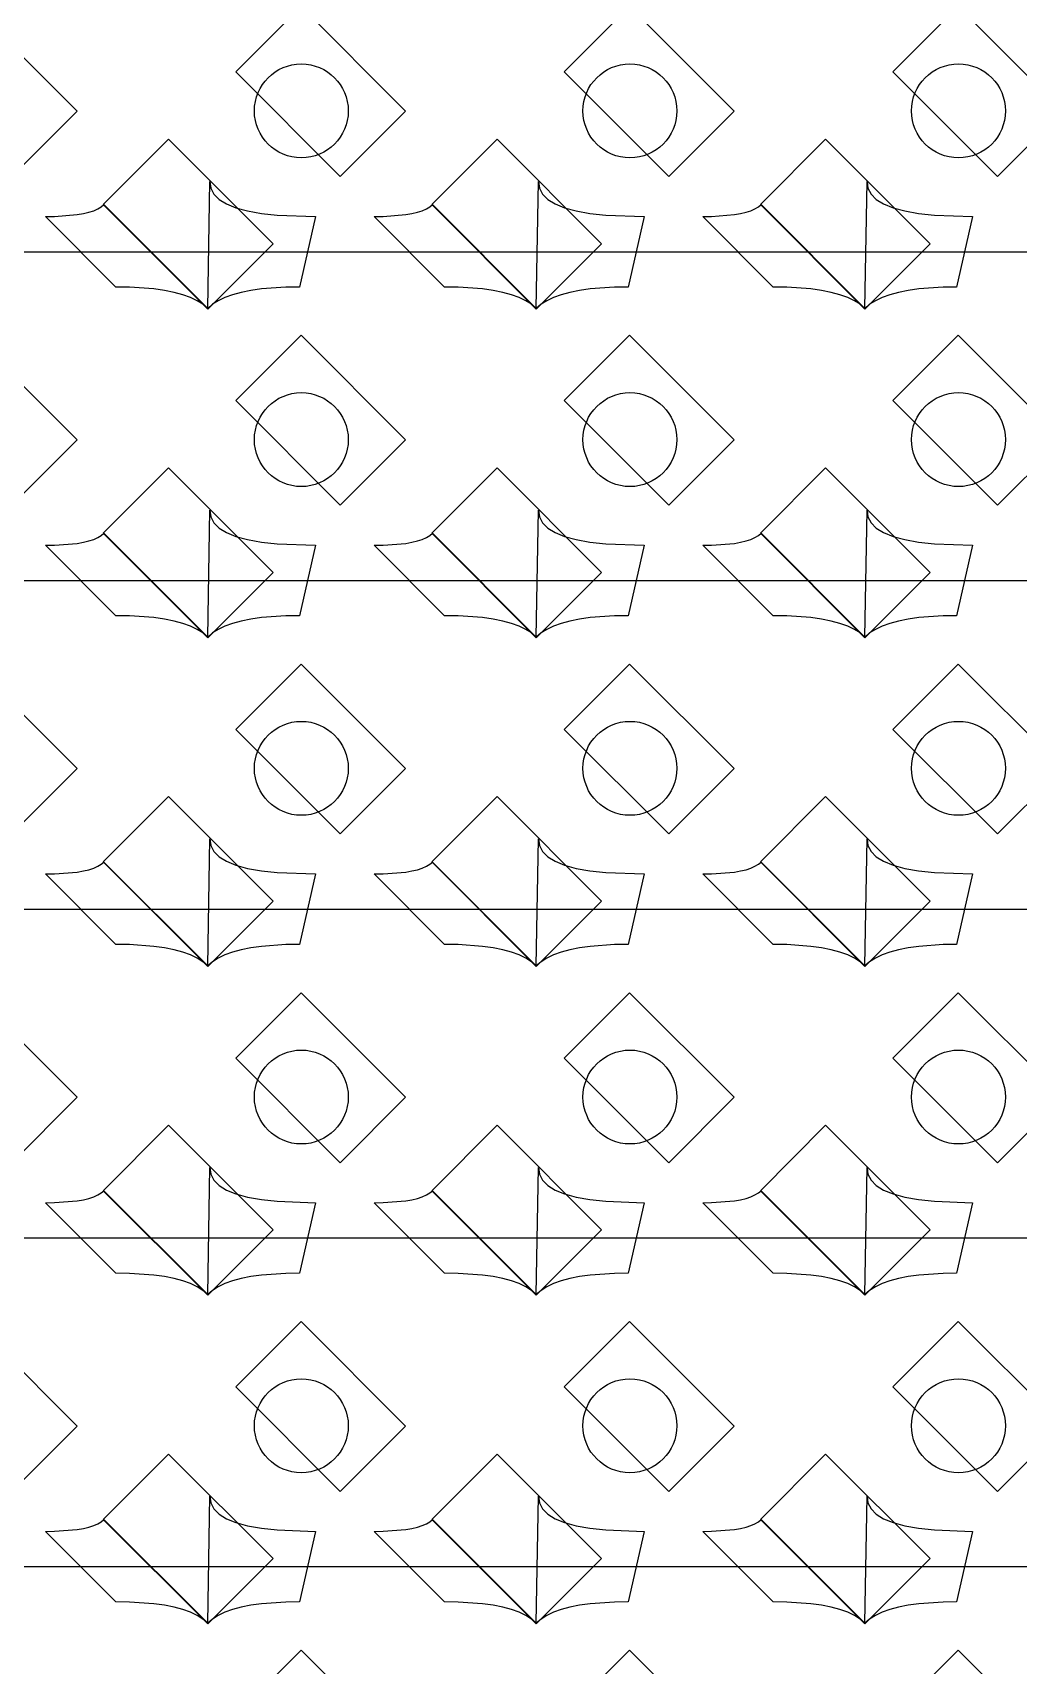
# Model space of a CAD drawing. Header units: inches. Extents: x 0.07 to 4.39, y 0.05 to 2.95.
# Drawn here: x 1.0528 to 1.2628, y 0.829 to 1.1767 of the extents above; entities that cross this region are included whole.
import ezdxf

# ---------------------------------------------------------------- set-up
doc = ezdxf.new("R2010")
doc.units = ezdxf.units.IN
doc.header["$MEASUREMENT"] = 0
doc.layers.add('Top Layer', color=1, linetype='Continuous')

# ---------------------------------------------------------------- blocks, each defined once
blk = doc.blocks.new('0805_P_______________801')
at = {"layer": 'Top Layer'}
for p, q in [((-0.03937, 0.01575), (-0.01969, 0.01575)), ((-0.03937, -0.01575), (-0.03937, 0.01575)), ((-0.01969, 0.01575), (-0.01969, -0.01575)), ((0.01969, 0.01575), (0.03937, 0.01575)), ((0.01969, -0.01575), (0.01969, 0.01575)), ((0.03937, 0.01575), (0.03937, -0.01575)), ((-0.01969, -0.01575), (-0.03937, -0.01575)), ((0.03937, -0.01575), (0.01969, -0.01575))]:
    blk.add_line(p, q, dxfattribs=at)
blk = doc.blocks.new('0805_P_______________802')
at = {"layer": 'Top Layer'}
for p, q in [((-0.03937, 0.01575), (-0.01969, 0.01575)), ((-0.03937, -0.01575), (-0.03937, 0.01575)), ((-0.01969, 0.01575), (-0.01969, -0.01575)), ((0.01969, 0.01575), (0.03937, 0.01575)), ((0.01969, -0.01575), (0.01969, 0.01575)), ((0.03937, 0.01575), (0.03937, -0.01575)), ((-0.01969, -0.01575), (-0.03937, -0.01575)), ((0.03937, -0.01575), (0.01969, -0.01575))]:
    blk.add_line(p, q, dxfattribs=at)
blk = doc.blocks.new('0805_P_______________803')
at = {"layer": 'Top Layer'}
for p, q in [((-0.03937, 0.01575), (-0.01969, 0.01575)), ((-0.03937, -0.01575), (-0.03937, 0.01575)), ((-0.01969, 0.01575), (-0.01969, -0.01575)), ((0.01969, 0.01575), (0.03937, 0.01575)), ((0.01969, -0.01575), (0.01969, 0.01575)), ((0.03937, 0.01575), (0.03937, -0.01575)), ((-0.01969, -0.01575), (-0.03937, -0.01575)), ((0.03937, -0.01575), (0.01969, -0.01575))]:
    blk.add_line(p, q, dxfattribs=at)
blk = doc.blocks.new('0805_P_______________804')
at = {"layer": 'Top Layer'}
for p, q in [((-0.03937, 0.01575), (-0.01969, 0.01575)), ((-0.03937, -0.01575), (-0.03937, 0.01575)), ((-0.01969, 0.01575), (-0.01969, -0.01575)), ((0.01969, 0.01575), (0.03937, 0.01575)), ((0.01969, -0.01575), (0.01969, 0.01575)), ((0.03937, 0.01575), (0.03937, -0.01575)), ((-0.01969, -0.01575), (-0.03937, -0.01575)), ((0.03937, -0.01575), (0.01969, -0.01575))]:
    blk.add_line(p, q, dxfattribs=at)
blk = doc.blocks.new('0805_P_______________841')
at = {"layer": 'Top Layer'}
for p, q in [((-0.03937, 0.01575), (-0.01969, 0.01575)), ((-0.03937, -0.01575), (-0.03937, 0.01575)), ((-0.01969, 0.01575), (-0.01969, -0.01575)), ((0.01969, 0.01575), (0.03937, 0.01575)), ((0.01969, -0.01575), (0.01969, 0.01575)), ((0.03937, 0.01575), (0.03937, -0.01575)), ((-0.01969, -0.01575), (-0.03937, -0.01575)), ((0.03937, -0.01575), (0.01969, -0.01575))]:
    blk.add_line(p, q, dxfattribs=at)
blk = doc.blocks.new('0805_P_______________842')
at = {"layer": 'Top Layer'}
for p, q in [((-0.03937, 0.01575), (-0.01969, 0.01575)), ((-0.03937, -0.01575), (-0.03937, 0.01575)), ((-0.01969, 0.01575), (-0.01969, -0.01575)), ((0.01969, 0.01575), (0.03937, 0.01575)), ((0.01969, -0.01575), (0.01969, 0.01575)), ((0.03937, 0.01575), (0.03937, -0.01575)), ((-0.01969, -0.01575), (-0.03937, -0.01575)), ((0.03937, -0.01575), (0.01969, -0.01575))]:
    blk.add_line(p, q, dxfattribs=at)
blk = doc.blocks.new('0805_P_______________843')
at = {"layer": 'Top Layer'}
for p, q in [((-0.03937, 0.01575), (-0.01969, 0.01575)), ((-0.03937, -0.01575), (-0.03937, 0.01575)), ((-0.01969, 0.01575), (-0.01969, -0.01575)), ((0.01969, 0.01575), (0.03937, 0.01575)), ((0.01969, -0.01575), (0.01969, 0.01575)), ((0.03937, 0.01575), (0.03937, -0.01575)), ((-0.01969, -0.01575), (-0.03937, -0.01575)), ((0.03937, -0.01575), (0.01969, -0.01575))]:
    blk.add_line(p, q, dxfattribs=at)
blk = doc.blocks.new('0805_P_______________844')
at = {"layer": 'Top Layer'}
for p, q in [((-0.03937, 0.01575), (-0.01969, 0.01575)), ((-0.03937, -0.01575), (-0.03937, 0.01575)), ((-0.01969, 0.01575), (-0.01969, -0.01575)), ((0.01969, 0.01575), (0.03937, 0.01575)), ((0.01969, -0.01575), (0.01969, 0.01575)), ((0.03937, 0.01575), (0.03937, -0.01575)), ((-0.01969, -0.01575), (-0.03937, -0.01575)), ((0.03937, -0.01575), (0.01969, -0.01575))]:
    blk.add_line(p, q, dxfattribs=at)
blk = doc.blocks.new('0805_P_______________881')
at = {"layer": 'Top Layer'}
for p, q in [((-0.03937, 0.01575), (-0.01969, 0.01575)), ((-0.03937, -0.01575), (-0.03937, 0.01575)), ((-0.01969, 0.01575), (-0.01969, -0.01575)), ((0.01969, 0.01575), (0.03937, 0.01575)), ((0.01969, -0.01575), (0.01969, 0.01575)), ((0.03937, 0.01575), (0.03937, -0.01575)), ((-0.01969, -0.01575), (-0.03937, -0.01575)), ((0.03937, -0.01575), (0.01969, -0.01575))]:
    blk.add_line(p, q, dxfattribs=at)
blk = doc.blocks.new('0805_P_______________882')
at = {"layer": 'Top Layer'}
for p, q in [((-0.03937, 0.01575), (-0.01969, 0.01575)), ((-0.03937, -0.01575), (-0.03937, 0.01575)), ((-0.01969, 0.01575), (-0.01969, -0.01575)), ((0.01969, 0.01575), (0.03937, 0.01575)), ((0.01969, -0.01575), (0.01969, 0.01575)), ((0.03937, 0.01575), (0.03937, -0.01575)), ((-0.01969, -0.01575), (-0.03937, -0.01575)), ((0.03937, -0.01575), (0.01969, -0.01575))]:
    blk.add_line(p, q, dxfattribs=at)
blk = doc.blocks.new('0805_P_______________883')
at = {"layer": 'Top Layer'}
for p, q in [((-0.03937, 0.01575), (-0.01969, 0.01575)), ((-0.03937, -0.01575), (-0.03937, 0.01575)), ((-0.01969, 0.01575), (-0.01969, -0.01575)), ((0.01969, 0.01575), (0.03937, 0.01575)), ((0.01969, -0.01575), (0.01969, 0.01575)), ((0.03937, 0.01575), (0.03937, -0.01575)), ((-0.01969, -0.01575), (-0.03937, -0.01575)), ((0.03937, -0.01575), (0.01969, -0.01575))]:
    blk.add_line(p, q, dxfattribs=at)
blk = doc.blocks.new('0805_P_______________884')
at = {"layer": 'Top Layer'}
for p, q in [((-0.03937, 0.01575), (-0.01969, 0.01575)), ((-0.03937, -0.01575), (-0.03937, 0.01575)), ((-0.01969, 0.01575), (-0.01969, -0.01575)), ((0.01969, 0.01575), (0.03937, 0.01575)), ((0.01969, -0.01575), (0.01969, 0.01575)), ((0.03937, 0.01575), (0.03937, -0.01575)), ((-0.01969, -0.01575), (-0.03937, -0.01575)), ((0.03937, -0.01575), (0.01969, -0.01575))]:
    blk.add_line(p, q, dxfattribs=at)
blk = doc.blocks.new('0805_P_______________921')
at = {"layer": 'Top Layer'}
for p, q in [((-0.03937, 0.01575), (-0.01969, 0.01575)), ((-0.03937, -0.01575), (-0.03937, 0.01575)), ((-0.01969, 0.01575), (-0.01969, -0.01575)), ((0.01969, 0.01575), (0.03937, 0.01575)), ((0.01969, -0.01575), (0.01969, 0.01575)), ((0.03937, 0.01575), (0.03937, -0.01575)), ((-0.01969, -0.01575), (-0.03937, -0.01575)), ((0.03937, -0.01575), (0.01969, -0.01575))]:
    blk.add_line(p, q, dxfattribs=at)
blk = doc.blocks.new('0805_P_______________922')
at = {"layer": 'Top Layer'}
for p, q in [((-0.03937, 0.01575), (-0.01969, 0.01575)), ((-0.03937, -0.01575), (-0.03937, 0.01575)), ((-0.01969, 0.01575), (-0.01969, -0.01575)), ((0.01969, 0.01575), (0.03937, 0.01575)), ((0.01969, -0.01575), (0.01969, 0.01575)), ((0.03937, 0.01575), (0.03937, -0.01575)), ((-0.01969, -0.01575), (-0.03937, -0.01575)), ((0.03937, -0.01575), (0.01969, -0.01575))]:
    blk.add_line(p, q, dxfattribs=at)
blk = doc.blocks.new('0805_P_______________923')
at = {"layer": 'Top Layer'}
for p, q in [((-0.03937, 0.01575), (-0.01969, 0.01575)), ((-0.03937, -0.01575), (-0.03937, 0.01575)), ((-0.01969, 0.01575), (-0.01969, -0.01575)), ((0.01969, 0.01575), (0.03937, 0.01575)), ((0.01969, -0.01575), (0.01969, 0.01575)), ((0.03937, 0.01575), (0.03937, -0.01575)), ((-0.01969, -0.01575), (-0.03937, -0.01575)), ((0.03937, -0.01575), (0.01969, -0.01575))]:
    blk.add_line(p, q, dxfattribs=at)
blk = doc.blocks.new('0805_P_______________924')
at = {"layer": 'Top Layer'}
for p, q in [((-0.03937, 0.01575), (-0.01969, 0.01575)), ((-0.03937, -0.01575), (-0.03937, 0.01575)), ((-0.01969, 0.01575), (-0.01969, -0.01575)), ((0.01969, 0.01575), (0.03937, 0.01575)), ((0.01969, -0.01575), (0.01969, 0.01575)), ((0.03937, 0.01575), (0.03937, -0.01575)), ((-0.01969, -0.01575), (-0.03937, -0.01575)), ((0.03937, -0.01575), (0.01969, -0.01575))]:
    blk.add_line(p, q, dxfattribs=at)
blk = doc.blocks.new('0805_P_______________961')
at = {"layer": 'Top Layer'}
for p, q in [((-0.03937, 0.01575), (-0.01969, 0.01575)), ((-0.03937, -0.01575), (-0.03937, 0.01575)), ((-0.01969, 0.01575), (-0.01969, -0.01575)), ((0.01969, 0.01575), (0.03937, 0.01575)), ((0.01969, -0.01575), (0.01969, 0.01575)), ((0.03937, 0.01575), (0.03937, -0.01575)), ((-0.01969, -0.01575), (-0.03937, -0.01575)), ((0.03937, -0.01575), (0.01969, -0.01575))]:
    blk.add_line(p, q, dxfattribs=at)
blk = doc.blocks.new('0805_P_______________962')
at = {"layer": 'Top Layer'}
for p, q in [((-0.03937, 0.01575), (-0.01969, 0.01575)), ((-0.03937, -0.01575), (-0.03937, 0.01575)), ((-0.01969, 0.01575), (-0.01969, -0.01575)), ((0.01969, 0.01575), (0.03937, 0.01575)), ((0.01969, -0.01575), (0.01969, 0.01575)), ((0.03937, 0.01575), (0.03937, -0.01575)), ((-0.01969, -0.01575), (-0.03937, -0.01575)), ((0.03937, -0.01575), (0.01969, -0.01575))]:
    blk.add_line(p, q, dxfattribs=at)
blk = doc.blocks.new('0805_P_______________963')
at = {"layer": 'Top Layer'}
for p, q in [((-0.03937, 0.01575), (-0.01969, 0.01575)), ((-0.03937, -0.01575), (-0.03937, 0.01575)), ((-0.01969, 0.01575), (-0.01969, -0.01575)), ((0.01969, 0.01575), (0.03937, 0.01575)), ((0.01969, -0.01575), (0.01969, 0.01575)), ((0.03937, 0.01575), (0.03937, -0.01575)), ((-0.01969, -0.01575), (-0.03937, -0.01575)), ((0.03937, -0.01575), (0.01969, -0.01575))]:
    blk.add_line(p, q, dxfattribs=at)
blk = doc.blocks.new('0805_P_______________964')
at = {"layer": 'Top Layer'}
for p, q in [((-0.03937, 0.01575), (-0.01969, 0.01575)), ((-0.03937, -0.01575), (-0.03937, 0.01575)), ((-0.01969, 0.01575), (-0.01969, -0.01575)), ((0.01969, 0.01575), (0.03937, 0.01575)), ((0.01969, -0.01575), (0.01969, 0.01575)), ((0.03937, 0.01575), (0.03937, -0.01575)), ((-0.01969, -0.01575), (-0.03937, -0.01575)), ((0.03937, -0.01575), (0.01969, -0.01575))]:
    blk.add_line(p, q, dxfattribs=at)
blk = doc.blocks.new('0805_P_______________1001')
at = {"layer": 'Top Layer'}
for p, q in [((-0.03937, 0.01575), (-0.01969, 0.01575)), ((-0.03937, -0.01575), (-0.03937, 0.01575)), ((-0.01969, 0.01575), (-0.01969, -0.01575)), ((0.01969, 0.01575), (0.03937, 0.01575)), ((0.01969, -0.01575), (0.01969, 0.01575)), ((0.03937, 0.01575), (0.03937, -0.01575)), ((-0.01969, -0.01575), (-0.03937, -0.01575)), ((0.03937, -0.01575), (0.01969, -0.01575))]:
    blk.add_line(p, q, dxfattribs=at)
blk = doc.blocks.new('0805_P_______________1002')
at = {"layer": 'Top Layer'}
for p, q in [((-0.03937, 0.01575), (-0.01969, 0.01575)), ((-0.03937, -0.01575), (-0.03937, 0.01575)), ((-0.01969, 0.01575), (-0.01969, -0.01575)), ((0.01969, 0.01575), (0.03937, 0.01575)), ((0.01969, -0.01575), (0.01969, 0.01575)), ((0.03937, 0.01575), (0.03937, -0.01575)), ((-0.01969, -0.01575), (-0.03937, -0.01575)), ((0.03937, -0.01575), (0.01969, -0.01575))]:
    blk.add_line(p, q, dxfattribs=at)
blk = doc.blocks.new('0805_P_______________1003')
at = {"layer": 'Top Layer'}
for p, q in [((-0.03937, 0.01575), (-0.01969, 0.01575)), ((-0.03937, -0.01575), (-0.03937, 0.01575)), ((-0.01969, 0.01575), (-0.01969, -0.01575)), ((0.01969, 0.01575), (0.03937, 0.01575)), ((0.01969, -0.01575), (0.01969, 0.01575)), ((0.03937, 0.01575), (0.03937, -0.01575)), ((-0.01969, -0.01575), (-0.03937, -0.01575)), ((0.03937, -0.01575), (0.01969, -0.01575))]:
    blk.add_line(p, q, dxfattribs=at)
blk = doc.blocks.new('0805_P_______________1004')
at = {"layer": 'Top Layer'}
for p, q in [((-0.03937, 0.01575), (-0.01969, 0.01575)), ((-0.03937, -0.01575), (-0.03937, 0.01575)), ((-0.01969, 0.01575), (-0.01969, -0.01575)), ((0.01969, 0.01575), (0.03937, 0.01575)), ((0.01969, -0.01575), (0.01969, 0.01575)), ((0.03937, 0.01575), (0.03937, -0.01575)), ((-0.01969, -0.01575), (-0.03937, -0.01575)), ((0.03937, -0.01575), (0.01969, -0.01575))]:
    blk.add_line(p, q, dxfattribs=at)

msp = doc.modelspace()

# ---------------------------------------------------------------- linework, layer by layer
at = {"layer": 'Top Layer'}
for p, q in [((1.09005, 1.11795), (1.09051, 1.145)), ((1.09051, 1.145), (1.09071, 1.14357)), ((1.16005, 1.11795), (1.16051, 1.145)), ((1.16051, 1.145), (1.16071, 1.14357)), ((1.23005, 1.11795), (1.23051, 1.145)), ((1.23051, 1.145), (1.23071, 1.14357)), ((1.09071, 1.14357), (1.09137, 1.1423)), ((1.09137, 1.1423), (1.09248, 1.14117)), ((1.09248, 1.14117), (1.09405, 1.1402)), ((1.16071, 1.14357), (1.16137, 1.1423)), ((1.16137, 1.1423), (1.16248, 1.14117)), ((1.16248, 1.14117), (1.16405, 1.1402)), ((1.23071, 1.14357), (1.23137, 1.1423)), ((1.23137, 1.1423), (1.23248, 1.14117)), ((1.23248, 1.14117), (1.23405, 1.1402)), ((1.05551, 1.1375), (1.05741, 1.13753)), ((1.07051, 1.1225), (1.05551, 1.1375)), ((1.05741, 1.13753), (1.06225, 1.13791)), ((1.06225, 1.13791), (1.06356, 1.13814)), ((1.06356, 1.13814), (1.06474, 1.13842)), ((1.06474, 1.13842), (1.06576, 1.13875)), ((1.06576, 1.13875), (1.06664, 1.13914)), ((1.06664, 1.13914), (1.06737, 1.13957)), ((1.06737, 1.13957), (1.06795, 1.14006)), ((1.06795, 1.14006), (1.09005, 1.11795)), ((1.09405, 1.1402), (1.09607, 1.13937)), ((1.09607, 1.13937), (1.09855, 1.1387)), ((1.09855, 1.1387), (1.10148, 1.13817)), ((1.10148, 1.13817), (1.10487, 1.1378)), ((1.10487, 1.1378), (1.11301, 1.1375)), ((1.11301, 1.1375), (1.1096, 1.1225)), ((1.12551, 1.1375), (1.12741, 1.13753)), ((1.14051, 1.1225), (1.12551, 1.1375)), ((1.12741, 1.13753), (1.13225, 1.13791)), ((1.13225, 1.13791), (1.13356, 1.13814)), ((1.13356, 1.13814), (1.13474, 1.13842)), ((1.13474, 1.13842), (1.13576, 1.13875)), ((1.13576, 1.13875), (1.13664, 1.13914)), ((1.13664, 1.13914), (1.13737, 1.13957)), ((1.13737, 1.13957), (1.13795, 1.14006)), ((1.13795, 1.14006), (1.16005, 1.11795)), ((1.16405, 1.1402), (1.16607, 1.13937)), ((1.16607, 1.13937), (1.16855, 1.1387)), ((1.16855, 1.1387), (1.17148, 1.13817)), ((1.17148, 1.13817), (1.17487, 1.1378)), ((1.17487, 1.1378), (1.18301, 1.1375)), ((1.18301, 1.1375), (1.1796, 1.1225)), ((1.19551, 1.1375), (1.19741, 1.13753)), ((1.21051, 1.1225), (1.19551, 1.1375)), ((1.19741, 1.13753), (1.20225, 1.13791)), ((1.20225, 1.13791), (1.20356, 1.13814)), ((1.20356, 1.13814), (1.20474, 1.13842)), ((1.20474, 1.13842), (1.20576, 1.13875)), ((1.20576, 1.13875), (1.20664, 1.13914)), ((1.20664, 1.13914), (1.20737, 1.13957)), ((1.20737, 1.13957), (1.20795, 1.14006)), ((1.20795, 1.14006), (1.23005, 1.11795)), ((1.23405, 1.1402), (1.23607, 1.13937)), ((1.23607, 1.13937), (1.23855, 1.1387)), ((1.23855, 1.1387), (1.24148, 1.13817)), ((1.24148, 1.13817), (1.24487, 1.1378)), ((1.24487, 1.1378), (1.25301, 1.1375)), ((1.25301, 1.1375), (1.2496, 1.1225)), ((1.01588, 1.13), (1.22588, 1.13)), ((1.22588, 1.13), (1.29588, 1.13)), ((1.0734, 1.12245), (1.07051, 1.1225)), ((1.07857, 1.12209), (1.0734, 1.12245)), ((1.08084, 1.12177), (1.07857, 1.12209)), ((1.0829, 1.12136), (1.08084, 1.12177)), ((1.08475, 1.12086), (1.0829, 1.12136)), ((1.08639, 1.12027), (1.08475, 1.12086)), ((1.08782, 1.11959), (1.08639, 1.12027)), ((1.08904, 1.11882), (1.08782, 1.11959)), ((1.09229, 1.11959), (1.09107, 1.11882)), ((1.09372, 1.12027), (1.09229, 1.11959)), ((1.09536, 1.12086), (1.09372, 1.12027)), ((1.09721, 1.12136), (1.09536, 1.12086)), ((1.09927, 1.12177), (1.09721, 1.12136)), ((1.10154, 1.12209), (1.09927, 1.12177)), ((1.10671, 1.12245), (1.10154, 1.12209)), ((1.1096, 1.1225), (1.10671, 1.12245)), ((1.1434, 1.12245), (1.14051, 1.1225)), ((1.14857, 1.12209), (1.1434, 1.12245)), ((1.15084, 1.12177), (1.14857, 1.12209)), ((1.1529, 1.12136), (1.15084, 1.12177)), ((1.15475, 1.12086), (1.1529, 1.12136)), ((1.15639, 1.12027), (1.15475, 1.12086)), ((1.15782, 1.11959), (1.15639, 1.12027)), ((1.15904, 1.11882), (1.15782, 1.11959)), ((1.16229, 1.11959), (1.16107, 1.11882)), ((1.16372, 1.12027), (1.16229, 1.11959)), ((1.16536, 1.12086), (1.16372, 1.12027)), ((1.16721, 1.12136), (1.16536, 1.12086)), ((1.16927, 1.12177), (1.16721, 1.12136)), ((1.17154, 1.12209), (1.16927, 1.12177)), ((1.17671, 1.12245), (1.17154, 1.12209)), ((1.1796, 1.1225), (1.17671, 1.12245)), ((1.2134, 1.12245), (1.21051, 1.1225)), ((1.21857, 1.12209), (1.2134, 1.12245)), ((1.22084, 1.12177), (1.21857, 1.12209)), ((1.2229, 1.12136), (1.22084, 1.12177)), ((1.22475, 1.12086), (1.2229, 1.12136)), ((1.22639, 1.12027), (1.22475, 1.12086)), ((1.22782, 1.11959), (1.22639, 1.12027)), ((1.22904, 1.11882), (1.22782, 1.11959)), ((1.23229, 1.11959), (1.23107, 1.11882)), ((1.23372, 1.12027), (1.23229, 1.11959)), ((1.23536, 1.12086), (1.23372, 1.12027)), ((1.23721, 1.12136), (1.23536, 1.12086)), ((1.23927, 1.12177), (1.23721, 1.12136)), ((1.24154, 1.12209), (1.23927, 1.12177)), ((1.24671, 1.12245), (1.24154, 1.12209)), ((1.2496, 1.1225), (1.24671, 1.12245)), ((1.09005, 1.11795), (1.08904, 1.11882)), ((1.09107, 1.11882), (1.09005, 1.11795)), ((1.16005, 1.11795), (1.15904, 1.11882)), ((1.16107, 1.11882), (1.16005, 1.11795)), ((1.23005, 1.11795), (1.22904, 1.11882)), ((1.23107, 1.11882), (1.23005, 1.11795)), ((1.09005, 1.04795), (1.09051, 1.075)), ((1.09051, 1.075), (1.09071, 1.07357)), ((1.16005, 1.04795), (1.16051, 1.075)), ((1.16051, 1.075), (1.16071, 1.07357)), ((1.23005, 1.04795), (1.23051, 1.075)), ((1.23051, 1.075), (1.23071, 1.07357)), ((1.09071, 1.07357), (1.09137, 1.0723)), ((1.09137, 1.0723), (1.09248, 1.07117)), ((1.09248, 1.07117), (1.09405, 1.0702)), ((1.16071, 1.07357), (1.16137, 1.0723)), ((1.16137, 1.0723), (1.16248, 1.07117)), ((1.16248, 1.07117), (1.16405, 1.0702)), ((1.23071, 1.07357), (1.23137, 1.0723)), ((1.23137, 1.0723), (1.23248, 1.07117)), ((1.23248, 1.07117), (1.23405, 1.0702)), ((1.05551, 1.0675), (1.05741, 1.06753)), ((1.07051, 1.0525), (1.05551, 1.0675)), ((1.05741, 1.06753), (1.06225, 1.06791)), ((1.06225, 1.06791), (1.06356, 1.06814)), ((1.06356, 1.06814), (1.06474, 1.06842)), ((1.06474, 1.06842), (1.06576, 1.06875)), ((1.06576, 1.06875), (1.06664, 1.06914)), ((1.06664, 1.06914), (1.06737, 1.06957)), ((1.06737, 1.06957), (1.06795, 1.07005)), ((1.06795, 1.07005), (1.09005, 1.04795)), ((1.09405, 1.0702), (1.09607, 1.06937)), ((1.09607, 1.06937), (1.09855, 1.0687)), ((1.09855, 1.0687), (1.10148, 1.06817)), ((1.10148, 1.06817), (1.10487, 1.0678)), ((1.10487, 1.0678), (1.11301, 1.0675)), ((1.11301, 1.0675), (1.1096, 1.0525)), ((1.12551, 1.0675), (1.12741, 1.06753)), ((1.14051, 1.0525), (1.12551, 1.0675)), ((1.12741, 1.06753), (1.13225, 1.06791)), ((1.13225, 1.06791), (1.13356, 1.06814)), ((1.13356, 1.06814), (1.13474, 1.06842)), ((1.13474, 1.06842), (1.13576, 1.06875)), ((1.13576, 1.06875), (1.13664, 1.06914)), ((1.13664, 1.06914), (1.13737, 1.06957)), ((1.13737, 1.06957), (1.13795, 1.07005)), ((1.13795, 1.07005), (1.16005, 1.04795)), ((1.16405, 1.0702), (1.16607, 1.06937)), ((1.16607, 1.06937), (1.16855, 1.0687)), ((1.16855, 1.0687), (1.17148, 1.06817)), ((1.17148, 1.06817), (1.17487, 1.0678)), ((1.17487, 1.0678), (1.18301, 1.0675)), ((1.18301, 1.0675), (1.1796, 1.0525)), ((1.19551, 1.0675), (1.19741, 1.06753)), ((1.21051, 1.0525), (1.19551, 1.0675)), ((1.19741, 1.06753), (1.20225, 1.06791)), ((1.20225, 1.06791), (1.20356, 1.06814)), ((1.20356, 1.06814), (1.20474, 1.06842)), ((1.20474, 1.06842), (1.20576, 1.06875)), ((1.20576, 1.06875), (1.20664, 1.06914)), ((1.20664, 1.06914), (1.20737, 1.06957)), ((1.20737, 1.06957), (1.20795, 1.07005)), ((1.20795, 1.07005), (1.23005, 1.04795)), ((1.23405, 1.0702), (1.23607, 1.06937)), ((1.23607, 1.06937), (1.23855, 1.0687)), ((1.23855, 1.0687), (1.24148, 1.06817)), ((1.24148, 1.06817), (1.24487, 1.0678)), ((1.24487, 1.0678), (1.25301, 1.0675)), ((1.25301, 1.0675), (1.2496, 1.0525)), ((0.87588, 1.06), (1.08588, 1.06)), ((1.08588, 1.06), (1.22588, 1.06)), ((1.22588, 1.06), (1.29588, 1.06)), ((1.0734, 1.05245), (1.07051, 1.0525)), ((1.07857, 1.05209), (1.0734, 1.05245)), ((1.08084, 1.05177), (1.07857, 1.05209)), ((1.0829, 1.05136), (1.08084, 1.05177)), ((1.08475, 1.05086), (1.0829, 1.05136)), ((1.08639, 1.05027), (1.08475, 1.05086)), ((1.08782, 1.04959), (1.08639, 1.05027)), ((1.09372, 1.05027), (1.09229, 1.04959)), ((1.09536, 1.05086), (1.09372, 1.05027)), ((1.09721, 1.05136), (1.09536, 1.05086)), ((1.09927, 1.05177), (1.09721, 1.05136)), ((1.10154, 1.05209), (1.09927, 1.05177)), ((1.10671, 1.05245), (1.10154, 1.05209)), ((1.1096, 1.0525), (1.10671, 1.05245)), ((1.1434, 1.05245), (1.14051, 1.0525)), ((1.14857, 1.05209), (1.1434, 1.05245)), ((1.15084, 1.05177), (1.14857, 1.05209)), ((1.1529, 1.05136), (1.15084, 1.05177)), ((1.15475, 1.05086), (1.1529, 1.05136)), ((1.15639, 1.05027), (1.15475, 1.05086)), ((1.15782, 1.04959), (1.15639, 1.05027)), ((1.16372, 1.05027), (1.16229, 1.04959)), ((1.16536, 1.05086), (1.16372, 1.05027)), ((1.16721, 1.05136), (1.16536, 1.05086)), ((1.16927, 1.05177), (1.16721, 1.05136)), ((1.17154, 1.05209), (1.16927, 1.05177)), ((1.17671, 1.05245), (1.17154, 1.05209)), ((1.1796, 1.0525), (1.17671, 1.05245)), ((1.2134, 1.05245), (1.21051, 1.0525)), ((1.21857, 1.05209), (1.2134, 1.05245)), ((1.22084, 1.05177), (1.21857, 1.05209)), ((1.2229, 1.05136), (1.22084, 1.05177)), ((1.22475, 1.05086), (1.2229, 1.05136)), ((1.22639, 1.05027), (1.22475, 1.05086)), ((1.22782, 1.04959), (1.22639, 1.05027)), ((1.23372, 1.05027), (1.23229, 1.04959)), ((1.23536, 1.05086), (1.23372, 1.05027)), ((1.23721, 1.05136), (1.23536, 1.05086)), ((1.23927, 1.05177), (1.23721, 1.05136)), ((1.24154, 1.05209), (1.23927, 1.05177)), ((1.24671, 1.05245), (1.24154, 1.05209)), ((1.2496, 1.0525), (1.24671, 1.05245)), ((1.08904, 1.04882), (1.08782, 1.04959)), ((1.09005, 1.04795), (1.08904, 1.04882)), ((1.09107, 1.04882), (1.09005, 1.04795)), ((1.09229, 1.04959), (1.09107, 1.04882)), ((1.15904, 1.04882), (1.15782, 1.04959)), ((1.16005, 1.04795), (1.15904, 1.04882)), ((1.16107, 1.04882), (1.16005, 1.04795)), ((1.16229, 1.04959), (1.16107, 1.04882)), ((1.22904, 1.04882), (1.22782, 1.04959)), ((1.23005, 1.04795), (1.22904, 1.04882)), ((1.23107, 1.04882), (1.23005, 1.04795)), ((1.23229, 1.04959), (1.23107, 1.04882)), ((1.09005, 0.97795), (1.09051, 1.005)), ((1.09051, 1.005), (1.09071, 1.00357)), ((1.16005, 0.97795), (1.16051, 1.005)), ((1.16051, 1.005), (1.16071, 1.00357)), ((1.23005, 0.97795), (1.23051, 1.005)), ((1.23051, 1.005), (1.23071, 1.00357)), ((1.09071, 1.00357), (1.09137, 1.0023)), ((1.09137, 1.0023), (1.09248, 1.00117)), ((1.16071, 1.00357), (1.16137, 1.0023)), ((1.16137, 1.0023), (1.16248, 1.00117)), ((1.23071, 1.00357), (1.23137, 1.0023)), ((1.23137, 1.0023), (1.23248, 1.00117)), ((1.05741, 0.99753), (1.06225, 0.99791)), ((1.06225, 0.99791), (1.06356, 0.99814)), ((1.06356, 0.99814), (1.06474, 0.99842)), ((1.06474, 0.99842), (1.06576, 0.99875)), ((1.06576, 0.99875), (1.06664, 0.99914)), ((1.06664, 0.99914), (1.06737, 0.99957)), ((1.06737, 0.99957), (1.06795, 1.00005)), ((1.06795, 1.00005), (1.09005, 0.97795)), ((1.09248, 1.00117), (1.09405, 1.0002)), ((1.09405, 1.0002), (1.09607, 0.99937)), ((1.09607, 0.99937), (1.09855, 0.9987)), ((1.09855, 0.9987), (1.10148, 0.99817)), ((1.10148, 0.99817), (1.10487, 0.9978)), ((1.12741, 0.99753), (1.13225, 0.99791)), ((1.13225, 0.99791), (1.13356, 0.99814)), ((1.13356, 0.99814), (1.13474, 0.99842)), ((1.13474, 0.99842), (1.13576, 0.99875)), ((1.13576, 0.99875), (1.13664, 0.99914)), ((1.13664, 0.99914), (1.13737, 0.99957)), ((1.13737, 0.99957), (1.13795, 1.00005)), ((1.13795, 1.00005), (1.16005, 0.97795)), ((1.16248, 1.00117), (1.16405, 1.0002)), ((1.16405, 1.0002), (1.16607, 0.99937)), ((1.16607, 0.99937), (1.16855, 0.9987)), ((1.16855, 0.9987), (1.17148, 0.99817)), ((1.17148, 0.99817), (1.17487, 0.9978)), ((1.19741, 0.99753), (1.20225, 0.99791)), ((1.20225, 0.99791), (1.20356, 0.99814)), ((1.20356, 0.99814), (1.20474, 0.99842)), ((1.20474, 0.99842), (1.20576, 0.99875)), ((1.20576, 0.99875), (1.20664, 0.99914)), ((1.20664, 0.99914), (1.20737, 0.99957)), ((1.20737, 0.99957), (1.20795, 1.00005)), ((1.20795, 1.00005), (1.23005, 0.97795)), ((1.23248, 1.00117), (1.23405, 1.0002)), ((1.23405, 1.0002), (1.23607, 0.99937)), ((1.23607, 0.99937), (1.23855, 0.9987)), ((1.23855, 0.9987), (1.24148, 0.99817)), ((1.24148, 0.99817), (1.24487, 0.9978)), ((1.05551, 0.9975), (1.05741, 0.99753)), ((1.07051, 0.9825), (1.05551, 0.9975)), ((1.10487, 0.9978), (1.11301, 0.9975)), ((1.11301, 0.9975), (1.1096, 0.9825)), ((1.12551, 0.9975), (1.12741, 0.99753)), ((1.14051, 0.9825), (1.12551, 0.9975)), ((1.17487, 0.9978), (1.18301, 0.9975)), ((1.18301, 0.9975), (1.1796, 0.9825)), ((1.19551, 0.9975), (1.19741, 0.99753)), ((1.21051, 0.9825), (1.19551, 0.9975)), ((1.24487, 0.9978), (1.25301, 0.9975)), ((1.25301, 0.9975), (1.2496, 0.9825)), ((1.01588, 0.99), (1.22588, 0.99)), ((1.22588, 0.99), (1.29588, 0.99)), ((1.0734, 0.98245), (1.07051, 0.9825)), ((1.07857, 0.98209), (1.0734, 0.98245)), ((1.08084, 0.98177), (1.07857, 0.98209)), ((1.0829, 0.98136), (1.08084, 0.98177)), ((1.08475, 0.98086), (1.0829, 0.98136)), ((1.08639, 0.98027), (1.08475, 0.98086)), ((1.09536, 0.98086), (1.09372, 0.98027)), ((1.09721, 0.98136), (1.09536, 0.98086)), ((1.09927, 0.98177), (1.09721, 0.98136)), ((1.10154, 0.98209), (1.09927, 0.98177)), ((1.10671, 0.98245), (1.10154, 0.98209)), ((1.1096, 0.9825), (1.10671, 0.98245)), ((1.1434, 0.98245), (1.14051, 0.9825)), ((1.14857, 0.98209), (1.1434, 0.98245)), ((1.15084, 0.98177), (1.14857, 0.98209)), ((1.1529, 0.98136), (1.15084, 0.98177)), ((1.15475, 0.98086), (1.1529, 0.98136)), ((1.15639, 0.98027), (1.15475, 0.98086)), ((1.16536, 0.98086), (1.16372, 0.98027)), ((1.16721, 0.98136), (1.16536, 0.98086)), ((1.16927, 0.98177), (1.16721, 0.98136)), ((1.17154, 0.98209), (1.16927, 0.98177)), ((1.17671, 0.98245), (1.17154, 0.98209)), ((1.1796, 0.9825), (1.17671, 0.98245)), ((1.2134, 0.98245), (1.21051, 0.9825)), ((1.21857, 0.98209), (1.2134, 0.98245)), ((1.22084, 0.98177), (1.21857, 0.98209)), ((1.2229, 0.98136), (1.22084, 0.98177)), ((1.22475, 0.98086), (1.2229, 0.98136)), ((1.22639, 0.98027), (1.22475, 0.98086)), ((1.23536, 0.98086), (1.23372, 0.98027)), ((1.23721, 0.98136), (1.23536, 0.98086)), ((1.23927, 0.98177), (1.23721, 0.98136)), ((1.24154, 0.98209), (1.23927, 0.98177)), ((1.24671, 0.98245), (1.24154, 0.98209)), ((1.2496, 0.9825), (1.24671, 0.98245)), ((1.08782, 0.97959), (1.08639, 0.98027)), ((1.08904, 0.97882), (1.08782, 0.97959)), ((1.09005, 0.97795), (1.08904, 0.97882)), ((1.09107, 0.97882), (1.09005, 0.97795)), ((1.09229, 0.97959), (1.09107, 0.97882)), ((1.09372, 0.98027), (1.09229, 0.97959)), ((1.15782, 0.97959), (1.15639, 0.98027)), ((1.15904, 0.97882), (1.15782, 0.97959)), ((1.16005, 0.97795), (1.15904, 0.97882)), ((1.16107, 0.97882), (1.16005, 0.97795)), ((1.16229, 0.97959), (1.16107, 0.97882)), ((1.16372, 0.98027), (1.16229, 0.97959)), ((1.22782, 0.97959), (1.22639, 0.98027)), ((1.22904, 0.97882), (1.22782, 0.97959)), ((1.23005, 0.97795), (1.22904, 0.97882)), ((1.23107, 0.97882), (1.23005, 0.97795)), ((1.23229, 0.97959), (1.23107, 0.97882)), ((1.23372, 0.98027), (1.23229, 0.97959)), ((1.09005, 0.90795), (1.09051, 0.935)), ((1.09051, 0.935), (1.09071, 0.93357)), ((1.09071, 0.93357), (1.09137, 0.9323)), ((1.09137, 0.9323), (1.09248, 0.93117)), ((1.16005, 0.90795), (1.16051, 0.935)), ((1.16051, 0.935), (1.16071, 0.93357)), ((1.16071, 0.93357), (1.16137, 0.9323)), ((1.16137, 0.9323), (1.16248, 0.93117)), ((1.23005, 0.90795), (1.23051, 0.935)), ((1.23051, 0.935), (1.23071, 0.93357)), ((1.23071, 0.93357), (1.23137, 0.9323)), ((1.23137, 0.9323), (1.23248, 0.93117)), ((1.06356, 0.92814), (1.06474, 0.92842)), ((1.06474, 0.92842), (1.06576, 0.92875)), ((1.06576, 0.92875), (1.06664, 0.92914)), ((1.06664, 0.92914), (1.06737, 0.92957)), ((1.06737, 0.92957), (1.06795, 0.93005)), ((1.06795, 0.93005), (1.09005, 0.90795)), ((1.09248, 0.93117), (1.09405, 0.9302)), ((1.09405, 0.9302), (1.09607, 0.92937)), ((1.09607, 0.92937), (1.09855, 0.9287)), ((1.09855, 0.9287), (1.10148, 0.92817)), ((1.13356, 0.92814), (1.13474, 0.92842)), ((1.13474, 0.92842), (1.13576, 0.92875)), ((1.13576, 0.92875), (1.13664, 0.92914)), ((1.13664, 0.92914), (1.13737, 0.92957)), ((1.13737, 0.92957), (1.13795, 0.93005)), ((1.13795, 0.93005), (1.16005, 0.90795)), ((1.16248, 0.93117), (1.16405, 0.9302)), ((1.16405, 0.9302), (1.16607, 0.92937)), ((1.16607, 0.92937), (1.16855, 0.9287)), ((1.16855, 0.9287), (1.17148, 0.92817)), ((1.20356, 0.92814), (1.20474, 0.92842)), ((1.20474, 0.92842), (1.20576, 0.92875)), ((1.20576, 0.92875), (1.20664, 0.92914)), ((1.20664, 0.92914), (1.20737, 0.92957)), ((1.20737, 0.92957), (1.20795, 0.93005)), ((1.20795, 0.93005), (1.23005, 0.90795)), ((1.23248, 0.93117), (1.23405, 0.9302)), ((1.23405, 0.9302), (1.23607, 0.92937)), ((1.23607, 0.92937), (1.23855, 0.9287)), ((1.23855, 0.9287), (1.24148, 0.92817)), ((1.05551, 0.9275), (1.05741, 0.92753)), ((1.07051, 0.9125), (1.05551, 0.9275)), ((1.05741, 0.92753), (1.06225, 0.92791)), ((1.06225, 0.92791), (1.06356, 0.92814)), ((1.10148, 0.92817), (1.10487, 0.9278)), ((1.10487, 0.9278), (1.11301, 0.9275)), ((1.11301, 0.9275), (1.1096, 0.9125)), ((1.12551, 0.9275), (1.12741, 0.92753)), ((1.14051, 0.9125), (1.12551, 0.9275)), ((1.12741, 0.92753), (1.13225, 0.92791)), ((1.13225, 0.92791), (1.13356, 0.92814)), ((1.17148, 0.92817), (1.17487, 0.9278)), ((1.17487, 0.9278), (1.18301, 0.9275)), ((1.18301, 0.9275), (1.1796, 0.9125)), ((1.19551, 0.9275), (1.19741, 0.92753)), ((1.21051, 0.9125), (1.19551, 0.9275)), ((1.19741, 0.92753), (1.20225, 0.92791)), ((1.20225, 0.92791), (1.20356, 0.92814)), ((1.24148, 0.92817), (1.24487, 0.9278)), ((1.24487, 0.9278), (1.25301, 0.9275)), ((1.25301, 0.9275), (1.2496, 0.9125)), ((1.01588, 0.92), (1.08588, 0.92)), ((1.08588, 0.92), (1.15588, 0.92)), ((1.15588, 0.92), (1.22588, 0.92)), ((1.22588, 0.92), (1.29588, 0.92)), ((1.0734, 0.91245), (1.07051, 0.9125)), ((1.07857, 0.91209), (1.0734, 0.91245)), ((1.08084, 0.91177), (1.07857, 0.91209)), ((1.0829, 0.91136), (1.08084, 0.91177)), ((1.08475, 0.91086), (1.0829, 0.91136)), ((1.09721, 0.91136), (1.09536, 0.91086)), ((1.09927, 0.91177), (1.09721, 0.91136)), ((1.10154, 0.91209), (1.09927, 0.91177)), ((1.10671, 0.91245), (1.10154, 0.91209)), ((1.1096, 0.9125), (1.10671, 0.91245)), ((1.1434, 0.91245), (1.14051, 0.9125)), ((1.14857, 0.91209), (1.1434, 0.91245)), ((1.15084, 0.91177), (1.14857, 0.91209)), ((1.1529, 0.91136), (1.15084, 0.91177)), ((1.15475, 0.91086), (1.1529, 0.91136)), ((1.16721, 0.91136), (1.16536, 0.91086)), ((1.16927, 0.91177), (1.16721, 0.91136)), ((1.17154, 0.91209), (1.16927, 0.91177)), ((1.17671, 0.91245), (1.17154, 0.91209)), ((1.1796, 0.9125), (1.17671, 0.91245)), ((1.2134, 0.91245), (1.21051, 0.9125)), ((1.21857, 0.91209), (1.2134, 0.91245)), ((1.22084, 0.91177), (1.21857, 0.91209)), ((1.2229, 0.91136), (1.22084, 0.91177)), ((1.22475, 0.91086), (1.2229, 0.91136)), ((1.23721, 0.91136), (1.23536, 0.91086)), ((1.23927, 0.91177), (1.23721, 0.91136)), ((1.24154, 0.91209), (1.23927, 0.91177)), ((1.24671, 0.91245), (1.24154, 0.91209)), ((1.2496, 0.9125), (1.24671, 0.91245)), ((1.08639, 0.91027), (1.08475, 0.91086)), ((1.08782, 0.90959), (1.08639, 0.91027)), ((1.08904, 0.90882), (1.08782, 0.90959)), ((1.09005, 0.90795), (1.08904, 0.90882)), ((1.09107, 0.90882), (1.09005, 0.90795)), ((1.09229, 0.90959), (1.09107, 0.90882)), ((1.09372, 0.91027), (1.09229, 0.90959)), ((1.09536, 0.91086), (1.09372, 0.91027)), ((1.15639, 0.91027), (1.15475, 0.91086)), ((1.15782, 0.90959), (1.15639, 0.91027)), ((1.15904, 0.90882), (1.15782, 0.90959)), ((1.16005, 0.90795), (1.15904, 0.90882)), ((1.16107, 0.90882), (1.16005, 0.90795)), ((1.16229, 0.90959), (1.16107, 0.90882)), ((1.16372, 0.91027), (1.16229, 0.90959)), ((1.16536, 0.91086), (1.16372, 0.91027)), ((1.22639, 0.91027), (1.22475, 0.91086)), ((1.22782, 0.90959), (1.22639, 0.91027)), ((1.22904, 0.90882), (1.22782, 0.90959)), ((1.23005, 0.90795), (1.22904, 0.90882)), ((1.23107, 0.90882), (1.23005, 0.90795)), ((1.23229, 0.90959), (1.23107, 0.90882)), ((1.23372, 0.91027), (1.23229, 0.90959)), ((1.23536, 0.91086), (1.23372, 0.91027)), ((1.09005, 0.83795), (1.09051, 0.865)), ((1.09051, 0.865), (1.09071, 0.86357)), ((1.09071, 0.86357), (1.09137, 0.8623)), ((1.09137, 0.8623), (1.09248, 0.86117)), ((1.16005, 0.83795), (1.16051, 0.865)), ((1.16051, 0.865), (1.16071, 0.86357)), ((1.16071, 0.86357), (1.16137, 0.8623)), ((1.16137, 0.8623), (1.16248, 0.86117)), ((1.23005, 0.83795), (1.23051, 0.865)), ((1.23051, 0.865), (1.23071, 0.86357)), ((1.23071, 0.86357), (1.23137, 0.8623)), ((1.23137, 0.8623), (1.23248, 0.86117)), ((1.06576, 0.85875), (1.06664, 0.85914)), ((1.06664, 0.85914), (1.06737, 0.85957)), ((1.06737, 0.85957), (1.06795, 0.86006)), ((1.06795, 0.86006), (1.09005, 0.83795)), ((1.09248, 0.86117), (1.09405, 0.8602)), ((1.09405, 0.8602), (1.09607, 0.85937)), ((1.09607, 0.85937), (1.09855, 0.8587)), ((1.13576, 0.85875), (1.13664, 0.85914)), ((1.13664, 0.85914), (1.13737, 0.85957)), ((1.13737, 0.85957), (1.13795, 0.86006)), ((1.13795, 0.86006), (1.16005, 0.83795)), ((1.16248, 0.86117), (1.16405, 0.8602)), ((1.16405, 0.8602), (1.16607, 0.85937)), ((1.16607, 0.85937), (1.16855, 0.8587)), ((1.20576, 0.85875), (1.20664, 0.85914)), ((1.20664, 0.85914), (1.20737, 0.85957)), ((1.20737, 0.85957), (1.20795, 0.86006)), ((1.20795, 0.86006), (1.23005, 0.83795)), ((1.23248, 0.86117), (1.23405, 0.8602)), ((1.23405, 0.8602), (1.23607, 0.85937)), ((1.23607, 0.85937), (1.23855, 0.8587)), ((1.05551, 0.8575), (1.05741, 0.85753)), ((1.07051, 0.8425), (1.05551, 0.8575)), ((1.05741, 0.85753), (1.06225, 0.85791)), ((1.06225, 0.85791), (1.06356, 0.85814)), ((1.06356, 0.85814), (1.06474, 0.85842)), ((1.06474, 0.85842), (1.06576, 0.85875)), ((1.09855, 0.8587), (1.10148, 0.85817)), ((1.10148, 0.85817), (1.10487, 0.8578)), ((1.10487, 0.8578), (1.11301, 0.8575)), ((1.11301, 0.8575), (1.1096, 0.8425)), ((1.12551, 0.8575), (1.12741, 0.85753)), ((1.14051, 0.8425), (1.12551, 0.8575)), ((1.12741, 0.85753), (1.13225, 0.85791)), ((1.13225, 0.85791), (1.13356, 0.85814)), ((1.13356, 0.85814), (1.13474, 0.85842)), ((1.13474, 0.85842), (1.13576, 0.85875)), ((1.16855, 0.8587), (1.17148, 0.85817)), ((1.17148, 0.85817), (1.17487, 0.8578)), ((1.17487, 0.8578), (1.18301, 0.8575)), ((1.18301, 0.8575), (1.1796, 0.8425)), ((1.19551, 0.8575), (1.19741, 0.85753)), ((1.21051, 0.8425), (1.19551, 0.8575)), ((1.19741, 0.85753), (1.20225, 0.85791)), ((1.20225, 0.85791), (1.20356, 0.85814)), ((1.20356, 0.85814), (1.20474, 0.85842)), ((1.20474, 0.85842), (1.20576, 0.85875)), ((1.23855, 0.8587), (1.24148, 0.85817)), ((1.24148, 0.85817), (1.24487, 0.8578)), ((1.24487, 0.8578), (1.25301, 0.8575)), ((1.25301, 0.8575), (1.2496, 0.8425)), ((1.01588, 0.85), (1.08588, 0.85)), ((1.08588, 0.85), (1.15588, 0.85)), ((1.15588, 0.85), (1.22588, 0.85)), ((1.22588, 0.85), (1.29588, 0.85)), ((1.0734, 0.84245), (1.07051, 0.8425)), ((1.07857, 0.84209), (1.0734, 0.84245)), ((1.08084, 0.84177), (1.07857, 0.84209)), ((1.0829, 0.84136), (1.08084, 0.84177)), ((1.09927, 0.84177), (1.09721, 0.84136)), ((1.10154, 0.84209), (1.09927, 0.84177)), ((1.10671, 0.84245), (1.10154, 0.84209)), ((1.1096, 0.8425), (1.10671, 0.84245)), ((1.1434, 0.84245), (1.14051, 0.8425)), ((1.14857, 0.84209), (1.1434, 0.84245)), ((1.15084, 0.84177), (1.14857, 0.84209)), ((1.1529, 0.84136), (1.15084, 0.84177)), ((1.16927, 0.84177), (1.16721, 0.84136)), ((1.17154, 0.84209), (1.16927, 0.84177)), ((1.17671, 0.84245), (1.17154, 0.84209)), ((1.1796, 0.8425), (1.17671, 0.84245)), ((1.2134, 0.84245), (1.21051, 0.8425)), ((1.21857, 0.84209), (1.2134, 0.84245)), ((1.22084, 0.84177), (1.21857, 0.84209)), ((1.2229, 0.84136), (1.22084, 0.84177)), ((1.23927, 0.84177), (1.23721, 0.84136)), ((1.24154, 0.84209), (1.23927, 0.84177)), ((1.24671, 0.84245), (1.24154, 0.84209)), ((1.2496, 0.8425), (1.24671, 0.84245)), ((1.08475, 0.84086), (1.0829, 0.84136)), ((1.08639, 0.84027), (1.08475, 0.84086)), ((1.08782, 0.83959), (1.08639, 0.84027)), ((1.08904, 0.83882), (1.08782, 0.83959)), ((1.09005, 0.83795), (1.08904, 0.83882)), ((1.09107, 0.83882), (1.09005, 0.83795)), ((1.09229, 0.83959), (1.09107, 0.83882)), ((1.09372, 0.84027), (1.09229, 0.83959)), ((1.09536, 0.84086), (1.09372, 0.84027)), ((1.09721, 0.84136), (1.09536, 0.84086)), ((1.15475, 0.84086), (1.1529, 0.84136)), ((1.15639, 0.84027), (1.15475, 0.84086)), ((1.15782, 0.83959), (1.15639, 0.84027)), ((1.15904, 0.83882), (1.15782, 0.83959)), ((1.16005, 0.83795), (1.15904, 0.83882)), ((1.16107, 0.83882), (1.16005, 0.83795)), ((1.16229, 0.83959), (1.16107, 0.83882)), ((1.16372, 0.84027), (1.16229, 0.83959)), ((1.16536, 0.84086), (1.16372, 0.84027)), ((1.16721, 0.84136), (1.16536, 0.84086)), ((1.22475, 0.84086), (1.2229, 0.84136)), ((1.22639, 0.84027), (1.22475, 0.84086)), ((1.22782, 0.83959), (1.22639, 0.84027)), ((1.22904, 0.83882), (1.22782, 0.83959)), ((1.23005, 0.83795), (1.22904, 0.83882)), ((1.23107, 0.83882), (1.23005, 0.83795)), ((1.23229, 0.83959), (1.23107, 0.83882)), ((1.23372, 0.84027), (1.23229, 0.83959)), ((1.23536, 0.84086), (1.23372, 0.84027)), ((1.23721, 0.84136), (1.23536, 0.84086))]:
    msp.add_line(p, q, dxfattribs=at)
for centre in [(1.11, 1.16), (1.18, 1.16), (1.25, 1.16), (1.11, 1.09), (1.18, 1.09), (1.25, 1.09), (1.11, 1.02), (1.18, 1.02), (1.25, 1.02), (1.11, 0.95), (1.18, 0.95), (1.25, 0.95), (1.11, 0.88), (1.18, 0.88), (1.25, 0.88)]:
    msp.add_circle(centre, 0.01, dxfattribs=at)

# ---------------------------------------------------------------- block references
at = {"rotation": 45}
for name, p in [('0805_P_______________804', (1.065, 1.185)), ('0805_P_______________803', (1.135, 1.185)), ('0805_P_______________802', (1.205, 1.185)), ('0805_P_______________801', (1.275, 1.185)), ('0805_P_______________844', (1.065, 1.115)), ('0805_P_______________843', (1.135, 1.115)), ('0805_P_______________842', (1.205, 1.115)), ('0805_P_______________841', (1.275, 1.115)), ('0805_P_______________884', (1.065, 1.045)), ('0805_P_______________883', (1.135, 1.045)), ('0805_P_______________882', (1.205, 1.045)), ('0805_P_______________881', (1.275, 1.045)), ('0805_P_______________924', (1.065, 0.975)), ('0805_P_______________923', (1.135, 0.975)), ('0805_P_______________922', (1.205, 0.975)), ('0805_P_______________921', (1.275, 0.975)), ('0805_P_______________964', (1.065, 0.905)), ('0805_P_______________963', (1.135, 0.905)), ('0805_P_______________962', (1.205, 0.905)), ('0805_P_______________961', (1.275, 0.905)), ('0805_P_______________1004', (1.065, 0.835)), ('0805_P_______________1003', (1.135, 0.835)), ('0805_P_______________1002', (1.205, 0.835)), ('0805_P_______________1001', (1.275, 0.835))]:
    msp.add_blockref(name, p, dxfattribs=at)

doc.saveas('drawing.dxf')
